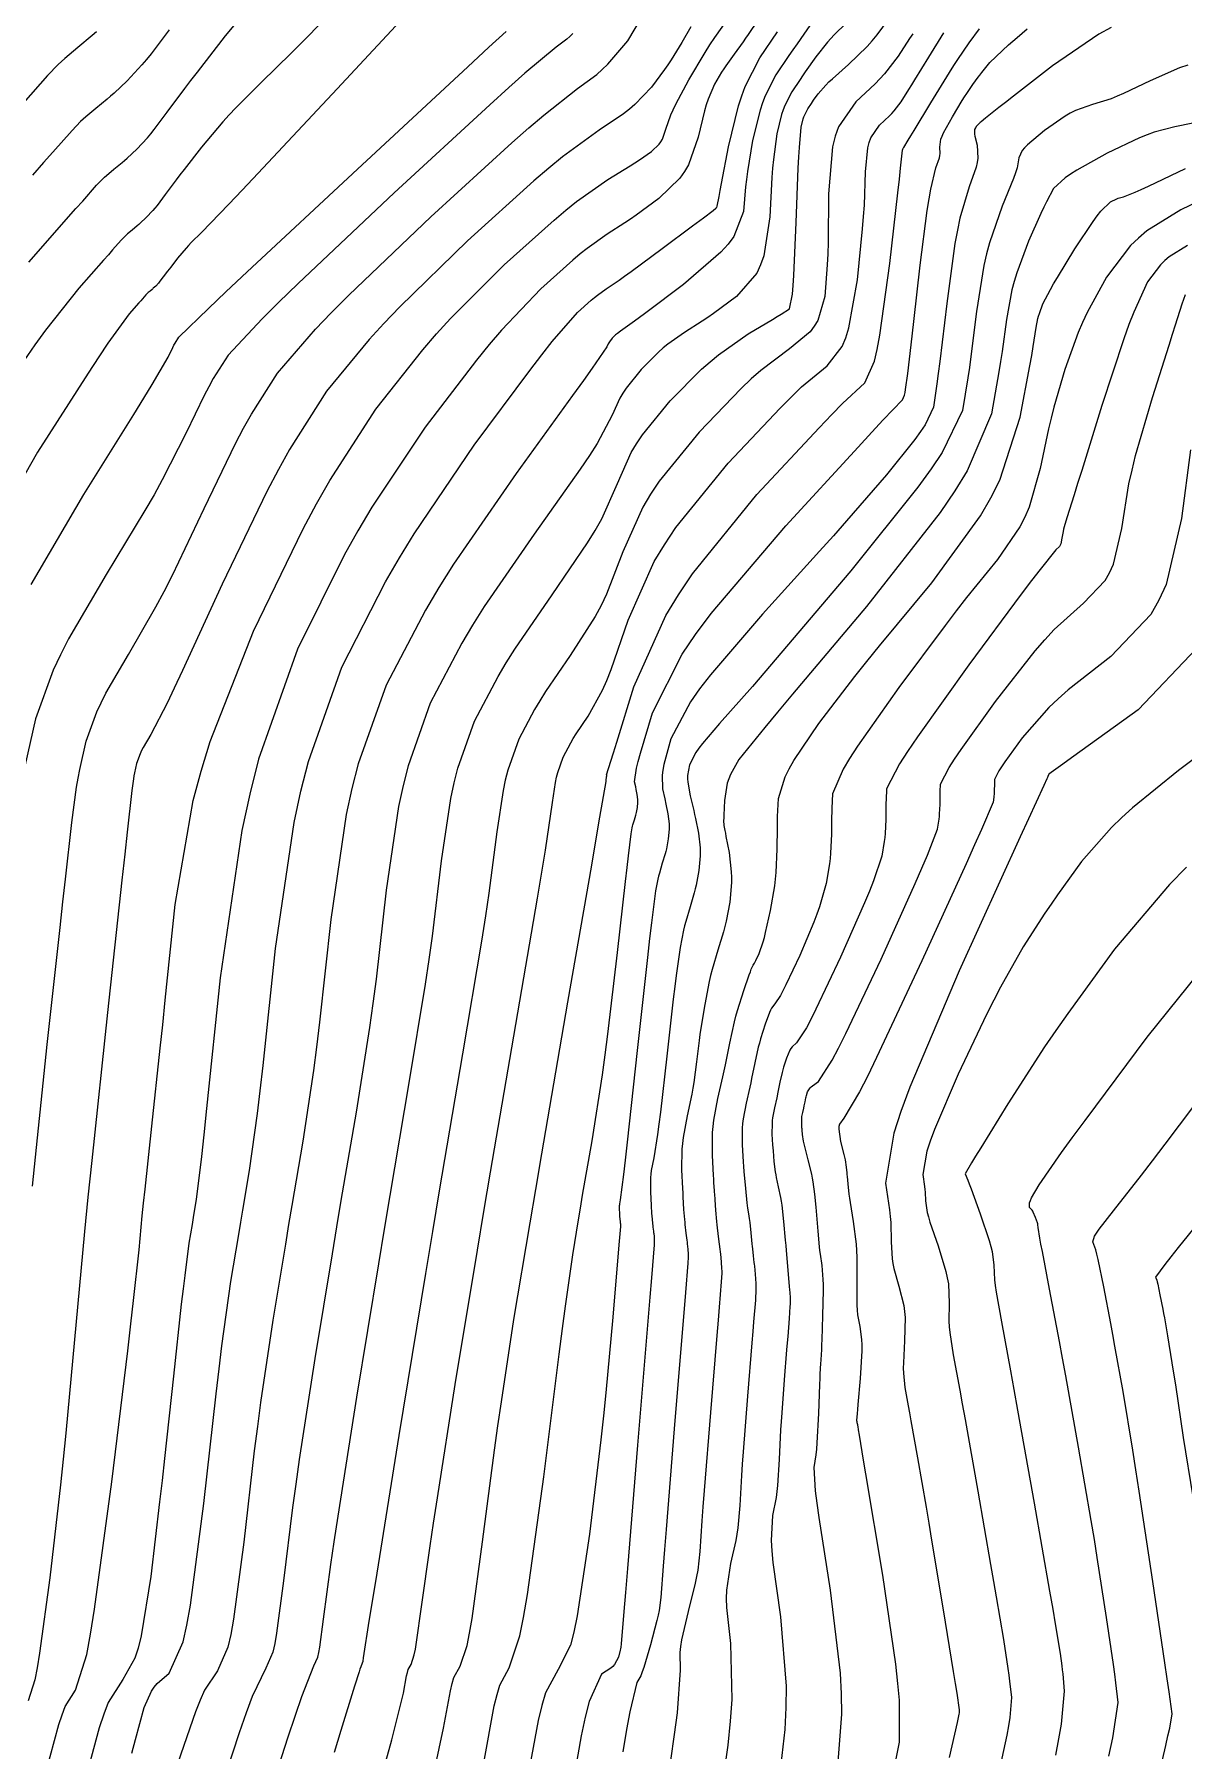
# Model space of a CAD drawing. Header units: metres. Extents: x 837117 to 838479, y 1189012 to 1191015.
# Drawn here: x 837734.2 to 837786.1, y 1189576 to 1189653.4 of the extents above; entities that cross this region are included whole.
import ezdxf

# ---------------------------------------------------------------- set-up
doc = ezdxf.new("R2010")
doc.units = ezdxf.units.M
doc.header["$LTSCALE"] = 0.3
doc.layers.add('COTAS 10', color=1, linetype='Continuous')
doc.layers.add('COTAS INT', color=252, linetype='Continuous')

msp = doc.modelspace()

# ---------------------------------------------------------------- linework, layer by layer
at = {"layer": 'COTAS 10'}
for points in [[(837733.996, 1189643.096), (837736.126, 1189645.51), (837736.43, 1189645.854), (837737.057, 1189646.563), (837737.334, 1189646.851), (837737.418, 1189646.929), (837737.504, 1189647.007), (837737.838, 1189647.285), (837738.21, 1189647.59), (837738.32, 1189647.686), (837738.432, 1189647.786), (837738.863, 1189648.188), (837739.348, 1189648.708), (837739.495, 1189648.883), (837739.647, 1189649.071), (837740.243, 1189649.861), (837741.031, 1189650.921), (837741.304, 1189651.28), (837741.601, 1189651.666), (837742.874, 1189653.294), (837744.233, 1189654.949)], [(837734.162, 1189601.454), (837734.828, 1189607.843), (837735.407, 1189613.114), (837735.534, 1189614.265), (837735.647, 1189615.282), (837735.936, 1189617.843), (837736.154, 1189619.433), (837736.222, 1189619.839), (837736.294, 1189620.229), (837736.581, 1189621.511), (837737.063, 1189622.83), (837737.256, 1189623.242), (837737.476, 1189623.676), (837738.489, 1189625.413), (837739.733, 1189627.561), (837740.099, 1189628.253), (837740.474, 1189628.988), (837741.906, 1189631.995), (837743.32, 1189634.929), (837743.683, 1189635.617), (837744.035, 1189636.251), (837745.204, 1189638.094), (837746.929, 1189640.082), (837747.631, 1189640.808), (837748.431, 1189641.61), (837752.129, 1189645.139), (837755.779, 1189648.474), (837756.548, 1189649.153), (837757.213, 1189649.727), (837758.741, 1189650.919), (837759.604, 1189651.555), (837759.849, 1189651.778), (837760.096, 1189652.022), (837761.012, 1189653.073), (837761.714, 1189654.262)], [(837769.378, 1189653.999), (837768.634, 1189652.943), (837768.446, 1189652.671), (837768.266, 1189652.408), (837767.679, 1189651.536), (837767.192, 1189650.588), (837767.075, 1189650.279), (837766.965, 1189649.949), (837766.631, 1189648.586), (837766.396, 1189647.184), (837766.348, 1189646.829), (837766.308, 1189646.489), (837766.225, 1189645.382), (837765.79, 1189644.261), (837765.527, 1189643.912), (837765.203, 1189643.547), (837763.518, 1189642.09), (837761.813, 1189640.815), (837761.475, 1189640.564), (837761.196, 1189640.358), (837760.677, 1189639.985), (837760.536, 1189639.887), (837760.496, 1189639.854), (837760.455, 1189639.818), (837760.306, 1189639.669), (837760.176, 1189639.508), (837760.147, 1189639.465), (837760.122, 1189639.423), (837760.056, 1189639.277), (837759.403, 1189638.316), (837759.006, 1189637.761), (837758.517, 1189637.081), (837755.969, 1189633.579), (837753.149, 1189629.486), (837752.488, 1189628.433), (837751.878, 1189627.416), (837750.106, 1189624.031), (837748.851, 1189620.492), (837748.567, 1189619.377), (837748.311, 1189618.204), (837747.615, 1189613.478), (837747.107, 1189608.837), (837746.97, 1189607.717), (837746.833, 1189606.669), (837746.351, 1189603.478), (837745.857, 1189600.584), (837745.713, 1189599.723), (837745.565, 1189598.836), (837745.006, 1189595.415), (837744.451, 1189591.696), (837744.306, 1189590.62), (837744.165, 1189589.526), (837743.687, 1189585.408), (837743.231, 1189581.936), (837743.103, 1189581.248), (837742.975, 1189580.679), (837742.506, 1189579.613), (837741.923, 1189578.738), (837741.723, 1189578.29), (837741.507, 1189577.753), (837740.585, 1189575.071)], [(837752.111, 1189574.268), (837752.699, 1189577.027), (837753.006, 1189578.706), (837753.087, 1189579.038), (837753.167, 1189579.311), (837753.442, 1189579.815), (837753.759, 1189580.752), (837753.866, 1189581.298), (837753.98, 1189581.969), (837754.458, 1189585.424), (837754.998, 1189589.555), (837755.151, 1189590.651), (837755.305, 1189591.726), (837755.873, 1189595.436), (837756.597, 1189599.806), (837756.85, 1189601.297), (837757.125, 1189602.909), (837758.305, 1189609.75), (837759.376, 1189615.92), (837759.582, 1189617.11), (837759.748, 1189618.076), (837760.021, 1189619.692), (837760.034, 1189619.815), (837760.037, 1189619.839), (837760.04, 1189619.859), (837760.044, 1189619.897), (837760.046, 1189619.908), (837760.047, 1189619.91), (837760.048, 1189619.913), (837760.05, 1189619.922), (837760.053, 1189619.93), (837760.053, 1189619.932), (837760.054, 1189619.935), (837760.055, 1189619.943), (837760.056, 1189619.952), (837760.056, 1189619.957), (837760.055, 1189619.965), (837760.053, 1189619.974), (837760.053, 1189619.976), (837760.052, 1189619.979), (837760.05, 1189619.987), (837760.237, 1189620.602), (837760.356, 1189620.986), (837760.504, 1189621.463), (837761.28, 1189623.961), (837762.718, 1189627.177), (837763.283, 1189628.108), (837763.92, 1189629.056), (837766.825, 1189632.626), (837769.626, 1189635.638), (837770.197, 1189636.235), (837770.68, 1189636.729), (837771.688, 1189637.657), (837772.124, 1189638.638), (837772.246, 1189639.166), (837772.368, 1189639.805), (837772.816, 1189643.037), (837773.18, 1189646.229), (837773.249, 1189646.842), (837773.305, 1189647.337), (837773.393, 1189648.151), (837773.397, 1189648.192), (837773.399, 1189648.201), (837773.402, 1189648.21), (837773.417, 1189648.232), (837773.434, 1189648.248), (837773.439, 1189648.252), (837773.455, 1189648.272), (837773.648, 1189648.591), (837773.766, 1189648.786), (837773.912, 1189649.027), (837774.672, 1189650.286), (837775.51, 1189651.651), (837775.704, 1189651.959), (837775.882, 1189652.238), (837776.39, 1189652.991), (837776.86, 1189653.619)], [(837762.943, 1189575.562), (837763.109, 1189576.735), (837763.237, 1189577.715), (837763.379, 1189579.633), (837763.368, 1189580.435), (837763.399, 1189580.71), (837763.446, 1189581.008), (837763.738, 1189582.276), (837764.057, 1189583.555), (837764.12, 1189583.859), (837764.173, 1189584.141), (837764.271, 1189584.982), (837764.361, 1189586.369), (837764.408, 1189586.996), (837764.465, 1189587.728), (837764.751, 1189591.25), (837765.036, 1189594.715), (837765.094, 1189595.412), (837765.141, 1189595.994), (837765.233, 1189597.146), (837765.251, 1189597.531), (837765.251, 1189597.631), (837765.25, 1189597.727), (837765.231, 1189598.046), (837765.194, 1189598.384), (837765.181, 1189598.492), (837765.168, 1189598.605), (837765.109, 1189599.067), (837765.05, 1189599.572), (837765.035, 1189599.714), (837765.022, 1189599.856), (837764.979, 1189600.375), (837764.947, 1189600.829), (837764.939, 1189600.931), (837764.932, 1189601.022), (837764.912, 1189601.262), (837764.889, 1189601.606), (837764.88, 1189601.763), (837764.87, 1189601.946), (837764.823, 1189602.828), (837764.827, 1189603.865), (837764.848, 1189604.147), (837764.877, 1189604.425), (837765.057, 1189605.41), (837765.285, 1189606.379), (837765.344, 1189606.648), (837765.402, 1189606.918), (837765.6, 1189607.893), (837765.811, 1189608.851), (837765.878, 1189609.11), (837765.948, 1189609.366), (837766.228, 1189610.267), (837766.478, 1189610.98), (837766.528, 1189611.118), (837766.57, 1189611.23), (837766.654, 1189611.417), (837766.713, 1189611.508), (837766.739, 1189611.558), (837766.77, 1189611.62), (837766.919, 1189611.935), (837767.107, 1189612.467), (837767.162, 1189612.666), (837767.219, 1189612.887), (837767.439, 1189613.872), (837767.625, 1189614.985), (837767.661, 1189615.286), (837767.69, 1189615.585), (837767.738, 1189616.64), (837767.748, 1189617.622), (837767.754, 1189617.874), (837767.76, 1189618.118), (837767.792, 1189618.928), (837768.096, 1189619.905), (837768.274, 1189620.254), (837768.492, 1189620.637), (837769.618, 1189622.304), (837771.245, 1189624.425), (837771.78, 1189625.094), (837772.351, 1189625.799), (837774.715, 1189628.642), (837776.909, 1189631.659), (837777.373, 1189632.474), (837777.773, 1189633.279), (837778.7, 1189636.113), (837779.127, 1189638.422), (837779.212, 1189638.896), (837779.283, 1189639.298), (837779.421, 1189640.155), (837779.494, 1189640.555), (837779.525, 1189640.669), (837779.559, 1189640.785), (837779.721, 1189641.216), (837780.058, 1189641.863), (837780.202, 1189642.116), (837780.37, 1189642.4), (837781.161, 1189643.692), (837781.977, 1189644.93), (837782.16, 1189645.18), (837782.324, 1189645.39), (837782.763, 1189645.815), (837783.047, 1189645.95), (837783.114, 1189645.977), (837783.175, 1189646), (837783.354, 1189646.046), (837783.871, 1189646.252), (837784.145, 1189646.375), (837784.477, 1189646.528), (837786.148, 1189647.322)], [(837786.635, 1189625.682), (837784.011, 1189622.916), (837781.483, 1189621.098), (837781, 1189620.75), (837780.611, 1189620.469), (837779.988, 1189620.016), (837779.98, 1189620.006), (837779.979, 1189620.003), (837779.978, 1189620.002), (837779.976, 1189619.998), (837779.976, 1189619.993), (837779.975, 1189619.991), (837779.975, 1189619.988), (837779.942, 1189619.914), (837779.921, 1189619.868), (837779.895, 1189619.812), (837779.759, 1189619.516), (837779.071, 1189618.01), (837778.697, 1189617.191), (837775.939, 1189611.15), (837773.713, 1189605.92), (837773.308, 1189604.81), (837772.994, 1189603.846), (837772.623, 1189601.584), (837772.8, 1189600.385), (837772.831, 1189600.091), (837772.855, 1189599.813), (837772.878, 1189598.947), (837772.915, 1189598.179), (837772.948, 1189597.962), (837772.99, 1189597.744), (837773.225, 1189596.942), (837773.446, 1189596.071), (837773.479, 1189595.809), (837773.501, 1189595.538), (837773.482, 1189594.485), (837773.426, 1189593.484), (837773.424, 1189593.246), (837773.428, 1189593.025), (837773.495, 1189592.37), (837773.647, 1189591.553), (837773.706, 1189591.231), (837773.771, 1189590.868), (837774.066, 1189589.207), (837774.451, 1189586.981), (837774.572, 1189586.261), (837774.701, 1189585.495), (837775.22, 1189582.355), (837775.674, 1189579.575), (837775.761, 1189579.037), (837775.832, 1189578.599), (837775.947, 1189577.854), (837775.936, 1189577.71), (837775.927, 1189577.651), (837775.915, 1189577.584), (837775.847, 1189577.274), (837775.497, 1189575.694)], [(837787.623, 1189600.904), (837785.822, 1189598.686), (837785.481, 1189598.26), (837785.21, 1189597.916), (837784.8, 1189597.354), (837784.853, 1189597.214), (837784.873, 1189597.136), (837784.896, 1189597.041), (837784.996, 1189596.557), (837785.119, 1189595.912), (837785.156, 1189595.715), (837785.193, 1189595.511), (837785.337, 1189594.708), (837785.537, 1189593.487), (837785.61, 1189593.019), (837785.691, 1189592.494), (837786.046, 1189590.128), (837786.475, 1189587.445)]]:
    msp.add_lwpolyline(points, dxfattribs=at)
at = {"layer": 'COTAS INT'}
for points in [[(837748.329, 1189655.116), (837746.663, 1189653.362), (837746.239, 1189652.928), (837745.832, 1189652.515), (837744.497, 1189651.21), (837743.335, 1189650.056), (837743.037, 1189649.739), (837742.749, 1189649.422), (837741.792, 1189648.287), (837740.998, 1189647.272), (837740.813, 1189647.031), (837740.642, 1189646.808), (837740.151, 1189646.147), (837739.78, 1189645.654), (837739.685, 1189645.537), (837739.593, 1189645.428), (837739.291, 1189645.104), (837739.023, 1189644.853), (837738.953, 1189644.791), (837738.884, 1189644.731), (837738.653, 1189644.541), (837738.444, 1189644.368), (837738.39, 1189644.319), (837738.338, 1189644.27), (837738.165, 1189644.091), (837737.774, 1189643.649), (837737.585, 1189643.435), (837737.361, 1189643.181), (837736.257, 1189641.93), (837734.753, 1189640.031), (837734.276, 1189639.368), (837733.773, 1189638.645)], [(837751.364, 1189654.621), (837747.899, 1189650.911), (837744.341, 1189647.113), (837743.62, 1189646.349), (837743.014, 1189645.709), (837741.78, 1189644.437), (837741.32, 1189643.98), (837741.202, 1189643.854), (837741.088, 1189643.729), (837740.709, 1189643.28), (837740.395, 1189642.878), (837740.322, 1189642.783), (837740.254, 1189642.694), (837740.06, 1189642.433), (837739.913, 1189642.238), (837739.875, 1189642.191), (837739.839, 1189642.148), (837739.719, 1189642.02), (837739.613, 1189641.921), (837739.585, 1189641.896), (837739.558, 1189641.873), (837739.467, 1189641.797), (837739.384, 1189641.729), (837739.363, 1189641.709), (837739.342, 1189641.69), (837739.274, 1189641.619), (837739.119, 1189641.444), (837739.044, 1189641.359), (837738.955, 1189641.259), (837738.519, 1189640.764), (837737.565, 1189639.445), (837737.15, 1189638.824), (837736.669, 1189638.094), (837734.389, 1189634.534), (837732.029, 1189630.396)], [(837734.764, 1189575.017), (837735.351, 1189577.188), (837735.499, 1189577.626), (837735.641, 1189577.994), (837736.103, 1189578.737), (837736.611, 1189580.349), (837736.782, 1189581.264), (837736.967, 1189582.384), (837737.743, 1189588.124), (837738.456, 1189594.027), (837738.601, 1189595.25), (837738.722, 1189596.293), (837738.968, 1189598.575), (837739.115, 1189600.109), (837739.174, 1189600.682), (837739.24, 1189601.318), (837739.545, 1189604.152), (837739.922, 1189607.664), (837740.034, 1189608.728), (837740.149, 1189609.832), (837740.591, 1189614.152), (837741.414, 1189618.827), (837741.769, 1189620.155), (837742.18, 1189621.498), (837744.122, 1189626.469), (837746.369, 1189631.085), (837746.972, 1189632.203), (837747.566, 1189633.253), (837749.642, 1189636.469), (837751.759, 1189639.15), (837752.38, 1189639.863), (837753.015, 1189640.562), (837755.433, 1189642.982), (837757.679, 1189644.993), (837758.206, 1189645.435), (837758.692, 1189645.828), (837760.104, 1189646.831), (837761.103, 1189647.437), (837761.328, 1189647.578), (837761.531, 1189647.708), (837762.079, 1189648.083), (837762.423, 1189648.421), (837762.498, 1189648.527), (837762.563, 1189648.64), (837762.725, 1189649.093), (837762.945, 1189649.732), (837763.048, 1189649.962), (837763.168, 1189650.214), (837763.753, 1189651.315), (837764.489, 1189652.55), (837764.704, 1189652.887), (837764.925, 1189653.221), (837765.765, 1189654.409)], [(837743.955, 1189571.215), (837745.676, 1189576.579), (837746.019, 1189577.612), (837746.304, 1189578.448), (837746.853, 1189579.834), (837747.023, 1189580.22), (837747.069, 1189580.426), (837747.116, 1189580.675), (837747.281, 1189581.932), (837747.612, 1189584.403), (837747.763, 1189585.418), (837747.939, 1189586.575), (837748.791, 1189591.948), (837749.773, 1189597.956), (837750.032, 1189599.514), (837750.286, 1189601.026), (837751.154, 1189606.108), (837751.883, 1189610.551), (837752.049, 1189611.662), (837752.198, 1189612.72), (837752.609, 1189616.108), (837753.024, 1189618.928), (837753.177, 1189619.628), (837753.347, 1189620.294), (837754.096, 1189622.406), (837755.153, 1189624.425), (837755.517, 1189625.033), (837755.912, 1189625.661), (837757.594, 1189628.103), (837759.192, 1189630.441), (837759.533, 1189631.004), (837759.83, 1189631.529), (837760.536, 1189633.12), (837761.156, 1189634.513), (837761.399, 1189634.915), (837761.672, 1189635.323), (837762.914, 1189636.852), (837764.331, 1189638.27), (837764.715, 1189638.608), (837765.094, 1189638.922), (837766.434, 1189639.862), (837767.52, 1189640.514), (837767.739, 1189640.647), (837767.923, 1189640.76), (837768.294, 1189640.999), (837768.426, 1189641.66), (837768.46, 1189642.039), (837768.492, 1189642.504), (837768.597, 1189644.89), (837768.69, 1189647.338), (837768.714, 1189647.841), (837768.738, 1189648.268), (837768.821, 1189649.18), (837768.915, 1189649.56), (837768.945, 1189649.653), (837768.978, 1189649.739), (837769.114, 1189650.004), (837769.278, 1189650.247), (837769.328, 1189650.321), (837769.381, 1189650.397), (837769.588, 1189650.692), (837769.933, 1189651.083), (837770.072, 1189651.219), (837770.23, 1189651.367), (837770.958, 1189652.004), (837771.797, 1189652.814), (837772.025, 1189653.07), (837772.251, 1189653.342), (837773.055, 1189654.44)], [(837737.054, 1189653.475), (837736.862, 1189653.308), (837736.21, 1189652.772), (837735.624, 1189652.285), (837735.473, 1189652.149), (837735.327, 1189652.011), (837734.84, 1189651.507), (837733.74, 1189650.264)], [(837758.521, 1189653.402), (837758.384, 1189653.267), (837758.248, 1189653.143), (837757.77, 1189652.79), (837756.366, 1189651.613), (837755.647, 1189650.969), (837754.785, 1189650.188), (837750.477, 1189646.217), (837746.139, 1189642.134), (837745.257, 1189641.281), (837744.514, 1189640.549), (837742.985, 1189638.907), (837742.314, 1189637.85), (837742.113, 1189637.486), (837741.904, 1189637.091), (837741.093, 1189635.409), (837740.018, 1189633.283), (837739.644, 1189632.609), (837739.235, 1189631.898), (837737.481, 1189629.021), (837735.793, 1189626.126), (837735.427, 1189625.404), (837735.104, 1189624.716), (837734.302, 1189622.519), (837733.823, 1189620.381)], [(837763.838, 1189653.705), (837763.433, 1189653.006), (837762.954, 1189652.215), (837762.809, 1189651.996), (837762.658, 1189651.777), (837762.069, 1189650.985), (837761.328, 1189650.206), (837761.082, 1189649.995), (837760.817, 1189649.786), (837759.713, 1189649.047), (837758.06, 1189647.841), (837757.45, 1189647.337), (837756.773, 1189646.76), (837753.781, 1189644.06), (837750.723, 1189641.086), (837750.006, 1189640.335), (837749.344, 1189639.616), (837747.423, 1189637.282), (837745.755, 1189634.652), (837745.254, 1189633.747), (837744.735, 1189632.766), (837742.718, 1189628.582), (837740.929, 1189624.693), (837740.554, 1189623.897), (837740.23, 1189623.223), (837739.496, 1189621.804), (837739.159, 1189621.225), (837739.085, 1189621.081), (837739.021, 1189620.943), (837738.86, 1189620.504), (837738.765, 1189620.076), (837738.741, 1189619.946), (837738.718, 1189619.811), (837738.645, 1189619.281), (837738.437, 1189617.405), (837738.329, 1189616.422), (837738.199, 1189615.237), (837737.546, 1189609.281), (837736.834, 1189602.602), (837736.667, 1189600.96), (837736.512, 1189599.41), (837735.667, 1189590.318), (837735.548, 1189589.149), (837735.424, 1189587.983), (837734.943, 1189583.795), (837734.484, 1189580.407), (837734.375, 1189579.746), (837734.274, 1189579.206), (837733.974, 1189578.255)], [(837734.111, 1189628.576), (837736.474, 1189632.629), (837738.738, 1189636.236), (837739.188, 1189636.966), (837739.563, 1189637.579), (837740.28, 1189638.822), (837740.488, 1189639.254), (837740.542, 1189639.355), (837740.594, 1189639.448), (837740.766, 1189639.72), (837742.099, 1189641.015), (837742.883, 1189641.754), (837743.847, 1189642.658), (837748.825, 1189647.296), (837753.791, 1189651.902), (837754.746, 1189652.785), (837755.519, 1189653.499)], [(837740.334, 1189653.575), (837739.514, 1189652.488), (837739.304, 1189652.229), (837739.102, 1189651.988), (837738.434, 1189651.272), (837737.842, 1189650.719), (837737.687, 1189650.581), (837737.536, 1189650.449), (837737.024, 1189650.028), (837736.564, 1189649.646), (837736.445, 1189649.539), (837736.33, 1189649.431), (837735.948, 1189649.035), (837735.085, 1189648.059), (837734.667, 1189647.586), (837734.171, 1189647.024)], [(837766.86, 1189654.002), (837766.429, 1189653.362), (837766.314, 1189653.195), (837766.199, 1189653.031), (837765.799, 1189652.478), (837765.426, 1189651.951), (837765.329, 1189651.805), (837765.235, 1189651.659), (837764.918, 1189651.128), (837764.623, 1189650.438), (837764.542, 1189650.19), (837764.462, 1189649.918), (837764.177, 1189648.733), (837763.734, 1189647.491), (837763.555, 1189647.183), (837763.351, 1189646.891), (837762.408, 1189645.966), (837761.377, 1189645.219), (837761.118, 1189645.039), (837760.87, 1189644.871), (837760.066, 1189644.361), (837759.165, 1189643.72), (837758.855, 1189643.47), (837758.518, 1189643.187), (837757.085, 1189641.903), (837755.307, 1189640.039), (837754.754, 1189639.39), (837754.175, 1189638.684), (837751.861, 1189635.656), (837749.468, 1189632.053), (837748.838, 1189630.984), (837748.223, 1189629.885), (837746.117, 1189625.656), (837744.356, 1189620.691), (837743.958, 1189619.126), (837743.598, 1189617.479), (837742.621, 1189610.848), (837742.016, 1189604.954), (837741.891, 1189603.772), (837741.784, 1189602.786), (837741.549, 1189600.848), (837741.428, 1189600.143), (837741.393, 1189599.932), (837741.357, 1189599.716), (837741.221, 1189598.882), (837741.027, 1189597.429), (837740.955, 1189596.823), (837740.875, 1189596.128), (837740.52, 1189592.882), (837740.115, 1189589.173), (837740.004, 1189588.187), (837739.893, 1189587.218), (837739.495, 1189583.864), (837739.06, 1189581.182), (837738.926, 1189580.635), (837738.786, 1189580.174), (837738.231, 1189579.219), (837737.579, 1189578.172), (837737.379, 1189577.653), (837737.17, 1189577.035), (837736.344, 1189573.975)], [(837738.65, 1189575.899), (837738.806, 1189576.512), (837739.201, 1189577.951), (837739.533, 1189578.692), (837739.65, 1189578.867), (837739.779, 1189579.029), (837740.332, 1189579.502), (837740.951, 1189580.909), (837741.12, 1189581.659), (837741.289, 1189582.567), (837741.891, 1189587.146), (837742.441, 1189592.087), (837742.577, 1189593.222), (837742.706, 1189594.256), (837743.113, 1189597.148), (837743.461, 1189599.276), (837743.553, 1189599.828), (837743.643, 1189600.363), (837743.95, 1189602.163), (837744.308, 1189604.727), (837744.43, 1189605.745), (837744.562, 1189606.896), (837745.118, 1189612.163), (837745.955, 1189617.842), (837746.262, 1189619.252), (837746.604, 1189620.591), (837748.112, 1189624.844), (837750.076, 1189628.685), (837750.704, 1189629.765), (837751.37, 1189630.853), (837754.08, 1189634.844), (837756.59, 1189638.218), (837757.128, 1189638.917), (837757.599, 1189639.515), (837758.736, 1189640.825), (837759.358, 1189641.381), (837759.504, 1189641.504), (837759.638, 1189641.612), (837760.029, 1189641.89), (837760.608, 1189642.284), (837760.862, 1189642.466), (837761.156, 1189642.679), (837762.554, 1189643.712), (837763.917, 1189644.729), (837764.416, 1189645.102), (837764.856, 1189645.43), (837764.97, 1189645.525), (837764.992, 1189645.548), (837765.01, 1189645.568), (837765.039, 1189645.628), (837765.116, 1189646.065), (837765.164, 1189646.324), (837765.224, 1189646.642), (837765.536, 1189648.289), (837765.99, 1189650.143), (837766.14, 1189650.592), (837766.299, 1189651.013), (837766.962, 1189652.302), (837767.758, 1189653.487)], [(837770.855, 1189653.866), (837770.3, 1189653.343), (837770.15, 1189653.181), (837770.003, 1189653.013), (837769.483, 1189652.346), (837769.007, 1189651.67), (837768.887, 1189651.496), (837768.772, 1189651.328), (837768.397, 1189650.77), (837768.085, 1189650.164), (837768.01, 1189649.966), (837767.94, 1189649.754), (837767.726, 1189648.883), (837767.567, 1189647.726), (837767.531, 1189647.335), (837767.499, 1189646.913), (837767.411, 1189645.136), (837767.141, 1189643.382), (837766.993, 1189642.976), (837766.814, 1189642.604), (837765.906, 1189641.544), (837764.868, 1189640.787), (837764.607, 1189640.606), (837764.358, 1189640.436), (837763.555, 1189639.924), (837762.815, 1189639.405), (837762.605, 1189639.231), (837762.393, 1189639.044), (837761.61, 1189638.26), (837760.924, 1189637.415), (837760.773, 1189637.19), (837760.639, 1189636.968), (837760.296, 1189636.198), (837759.616, 1189634.923), (837759.27, 1189634.382), (837758.854, 1189633.761), (837756.782, 1189630.841), (837754.531, 1189627.573), (837754.002, 1189626.733), (837753.516, 1189625.92), (837752.101, 1189623.218), (837751.099, 1189620.393), (837750.872, 1189619.503), (837750.668, 1189618.566), (837750.112, 1189614.793), (837749.653, 1189610.778), (837749.509, 1189609.689), (837749.358, 1189608.61), (837748.753, 1189604.793), (837748.071, 1189600.805), (837747.873, 1189599.619), (837747.669, 1189598.396), (837746.899, 1189593.681), (837746.195, 1189589.135), (837746.034, 1189588.019), (837745.888, 1189586.964), (837745.484, 1189583.67), (837745.173, 1189581.306), (837745.086, 1189580.837), (837744.999, 1189580.45), (837744.679, 1189579.723), (837744.067, 1189578.447), (837743.796, 1189577.713), (837743.48, 1189576.813), (837741.969, 1189572.19)], [(837773.847, 1189653.397), (837773.707, 1189653.178), (837773.188, 1189652.384), (837772.572, 1189651.582), (837772.371, 1189651.359), (837772.158, 1189651.136), (837771.278, 1189650.326), (837770.504, 1189649.196), (837770.356, 1189648.77), (837770.238, 1189648.296), (837770.055, 1189646.178), (837770.034, 1189643.987), (837770.018, 1189643.467), (837769.998, 1189642.984), (837769.891, 1189641.554), (837769.564, 1189640.471), (837769.407, 1189640.208), (837769.22, 1189639.96), (837768.3, 1189639.195), (837766.999, 1189638.217), (837766.571, 1189637.834), (837766.114, 1189637.403), (837764.218, 1189635.443), (837762.42, 1189633.23), (837762.025, 1189632.64), (837761.674, 1189632.059), (837760.776, 1189630.041), (837760.043, 1189628.135), (837759.796, 1189627.625), (837759.529, 1189627.121), (837758.407, 1189625.366), (837757.293, 1189623.748), (837757.032, 1189623.332), (837756.791, 1189622.93), (837756.09, 1189621.593), (837755.594, 1189620.194), (837755.482, 1189619.754), (837755.381, 1189619.29), (837755.106, 1189617.423), (837754.744, 1189614.661), (837754.588, 1189613.634), (837754.408, 1189612.493), (837753.555, 1189607.423), (837752.5, 1189601.247), (837752.192, 1189599.409), (837751.878, 1189597.516), (837750.684, 1189590.214), (837749.684, 1189584.015), (837749.491, 1189582.816), (837749.336, 1189581.842), (837749.077, 1189580.195), (837749.058, 1189580.045), (837749.052, 1189580.015), (837749.047, 1189579.991), (837749.027, 1189579.945), (837748.961, 1189579.78), (837748.927, 1189579.681), (837748.887, 1189579.558), (837748.682, 1189578.92), (837748.066, 1189576.911), (837747.766, 1189575.924)], [(837750.09, 1189575.513), (837750.366, 1189576.5), (837750.887, 1189578.6), (837751.029, 1189579.379), (837751.067, 1189579.532), (837751.104, 1189579.659), (837751.232, 1189579.893), (837751.379, 1189580.327), (837751.428, 1189580.581), (837751.481, 1189580.892), (837751.703, 1189582.494), (837752.087, 1189585.234), (837752.241, 1189586.262), (837752.417, 1189587.406), (837753.228, 1189592.511), (837754.223, 1189598.567), (837754.515, 1189600.312), (837754.814, 1189602.086), (837755.957, 1189608.738), (837756.933, 1189614.434), (837757.128, 1189615.607), (837757.29, 1189616.603), (837757.603, 1189618.738), (837757.738, 1189619.652), (837757.787, 1189619.879), (837757.842, 1189620.095), (837758.085, 1189620.78), (837758.428, 1189621.435), (837758.546, 1189621.632), (837758.674, 1189621.836), (837759.22, 1189622.628), (837759.867, 1189623.802), (837760.059, 1189624.246), (837760.257, 1189624.742), (837761.016, 1189626.963), (837762.191, 1189629.604), (837762.651, 1189630.364), (837763.168, 1189631.137), (837765.521, 1189634.034), (837767.87, 1189636.52), (837768.384, 1189637.034), (837768.84, 1189637.473), (837769.994, 1189638.426), (837770.672, 1189639.299), (837770.826, 1189639.687), (837770.966, 1189640.138), (837771.353, 1189642.296), (837771.589, 1189644.606), (837771.634, 1189645.154), (837771.669, 1189645.662), (837771.724, 1189647.164), (837771.818, 1189648.244), (837771.878, 1189648.486), (837771.953, 1189648.703), (837772.348, 1189649.279), (837772.796, 1189649.692), (837772.905, 1189649.806), (837773.007, 1189649.919), (837773.321, 1189650.328), (837773.678, 1189650.884), (837773.806, 1189651.091), (837773.948, 1189651.321), (837774.569, 1189652.34), (837775.252, 1189653.441)], [(837754.511, 1189575.454), (837754.982, 1189578.034), (837755.107, 1189578.543), (837755.23, 1189578.963), (837755.653, 1189579.738), (837756.14, 1189581.177), (837756.303, 1189582.016), (837756.478, 1189583.046), (837757.213, 1189588.355), (837757.909, 1189593.877), (837758.06, 1189595.041), (837758.192, 1189596.047), (837758.519, 1189598.362), (837758.779, 1189599.93), (837758.869, 1189600.465), (837758.968, 1189601.044), (837759.392, 1189603.5), (837759.858, 1189606.469), (837759.984, 1189607.371), (837760.108, 1189608.309), (837760.544, 1189611.985), (837760.897, 1189615.18), (837760.968, 1189615.815), (837761.028, 1189616.34), (837761.15, 1189617.332), (837761.203, 1189617.601), (837761.22, 1189617.67), (837761.237, 1189617.737), (837761.304, 1189617.963), (837761.369, 1189618.177), (837761.384, 1189618.237), (837761.399, 1189618.298), (837761.441, 1189618.521), (837761.461, 1189618.747), (837761.462, 1189618.81), (837761.46, 1189618.873), (837761.433, 1189619.098), (837761.388, 1189619.323), (837761.36, 1189619.447), (837761.306, 1189619.672), (837761.395, 1189620.286), (837761.471, 1189620.594), (837761.57, 1189620.962), (837762.113, 1189622.787), (837763.454, 1189625.428), (837764.057, 1189626.309), (837764.759, 1189627.256), (837768.129, 1189631.217), (837771.382, 1189634.755), (837772.011, 1189635.435), (837772.521, 1189635.985), (837773.383, 1189636.888), (837773.476, 1189637.104), (837773.502, 1189637.221), (837773.529, 1189637.363), (837773.628, 1189638.082), (837773.776, 1189639.367), (837773.898, 1189640.427), (837774.191, 1189642.969), (837774.505, 1189645.434), (837774.584, 1189645.947), (837774.658, 1189646.385), (837774.894, 1189647.355), (837775.051, 1189647.795), (837775.075, 1189647.899), (837775.09, 1189647.995), (837775.076, 1189648.281), (837775.12, 1189648.635), (837775.172, 1189648.775), (837775.241, 1189648.933), (837775.636, 1189649.656), (837776.085, 1189650.389), (837776.189, 1189650.553), (837776.284, 1189650.702), (837776.552, 1189651.1), (837776.798, 1189651.429), (837776.879, 1189651.533), (837776.965, 1189651.643), (837777.323, 1189652.09), (837778.163, 1189652.892), (837778.553, 1189653.225), (837779.012, 1189653.608)], [(837782.789, 1189653.672), (837782.233, 1189653.367), (837780.157, 1189651.95), (837778.395, 1189650.577), (837778.038, 1189650.299), (837777.738, 1189650.065), (837777.129, 1189649.589), (837776.931, 1189649.43), (837776.89, 1189649.396), (837776.856, 1189649.366), (837776.781, 1189649.295), (837776.75, 1189649.257), (837776.743, 1189649.247), (837776.736, 1189649.238), (837776.715, 1189649.21), (837776.691, 1189649.175), (837776.683, 1189649.162), (837776.674, 1189649.148), (837776.635, 1189649.084), (837776.627, 1189648.931), (837776.638, 1189648.861), (837776.654, 1189648.778), (837776.759, 1189648.376), (837776.788, 1189647.792), (837776.756, 1189647.595), (837776.708, 1189647.383), (837776.389, 1189646.486), (837775.972, 1189645.074), (837775.861, 1189644.537), (837775.753, 1189643.936), (837775.38, 1189641.237), (837775.071, 1189638.628), (837775.003, 1189638.083), (837774.943, 1189637.615), (837774.791, 1189636.569), (837774.404, 1189635.771), (837774.195, 1189635.46), (837773.943, 1189635.109), (837772.668, 1189633.519), (837770.86, 1189631.432), (837770.272, 1189630.769), (837769.647, 1189630.07), (837767.073, 1189627.235), (837764.725, 1189624.502), (837764.241, 1189623.867), (837763.829, 1189623.284), (837762.945, 1189621.614), (837762.635, 1189620.46), (837762.586, 1189620.202), (837762.552, 1189619.971), (837762.562, 1189619.357), (837762.668, 1189618.916), (837762.722, 1189618.672), (837762.81, 1189618.231), (837762.863, 1189617.788), (837762.867, 1189617.666), (837762.867, 1189617.543), (837762.827, 1189617.1), (837762.744, 1189616.661), (837762.716, 1189616.542), (837762.685, 1189616.424), (837762.558, 1189616.004), (837762.426, 1189615.562), (837762.392, 1189615.43), (837762.36, 1189615.294), (837762.256, 1189614.766), (837762.072, 1189613.324), (837761.988, 1189612.61), (837761.891, 1189611.761), (837761.426, 1189607.56), (837760.971, 1189603.432), (837760.881, 1189602.629), (837760.806, 1189601.974), (837760.663, 1189600.834), (837760.631, 1189600.657), (837760.625, 1189600.609), (837760.621, 1189600.562), (837760.619, 1189600.394), (837760.625, 1189600.244), (837760.627, 1189600.208), (837760.635, 1189600.072), (837760.642, 1189599.991), (837760.644, 1189599.969), (837760.646, 1189599.949), (837760.654, 1189599.881), (837760.661, 1189599.822), (837760.663, 1189599.807), (837760.664, 1189599.793), (837760.669, 1189599.75), (837760.672, 1189599.709), (837760.672, 1189599.684), (837760.669, 1189599.635), (837760.615, 1189598.977), (837760.542, 1189598.092), (837760.332, 1189595.553), (837760.013, 1189592.14), (837759.904, 1189591.099), (837759.785, 1189590.017), (837759.282, 1189585.767), (837758.723, 1189582.08), (837758.569, 1189581.354), (837758.415, 1189580.756), (837757.863, 1189579.66), (837757.292, 1189578.615), (837757.127, 1189578.049), (837756.958, 1189577.362), (837756.323, 1189573.882)], [(837786.252, 1189651.976), (837785.882, 1189651.852), (837784.557, 1189651.276), (837783.356, 1189650.699), (837783.065, 1189650.575), (837782.791, 1189650.467), (837781.953, 1189650.207), (837781.184, 1189649.931), (837780.953, 1189649.814), (837780.715, 1189649.678), (837779.795, 1189649.04), (837779.028, 1189648.391), (837778.886, 1189648.249), (837778.776, 1189648.124), (837778.636, 1189647.808), (837778.558, 1189647.344), (837778.487, 1189647.126), (837778.394, 1189646.869), (837777.883, 1189645.616), (837777.309, 1189643.973), (837777.178, 1189643.469), (837777.059, 1189642.945), (837776.727, 1189640.877), (837776.475, 1189638.851), (837776.406, 1189638.354), (837776.338, 1189637.884), (837776.094, 1189636.417), (837775.176, 1189634.526), (837774.682, 1189633.788), (837774.085, 1189632.958), (837771.062, 1189629.188), (837767.903, 1189625.47), (837767.22, 1189624.673), (837766.62, 1189623.977), (837765.145, 1189622.302), (837764.367, 1189621.397), (837764.207, 1189621.187), (837764.071, 1189620.994), (837763.778, 1189620.441), (837763.701, 1189619.959), (837763.7, 1189619.81), (837763.709, 1189619.655), (837763.817, 1189619.042), (837763.976, 1189618.385), (837764.017, 1189618.203), (837764.056, 1189618.021), (837764.188, 1189617.363), (837764.267, 1189616.704), (837764.273, 1189616.522), (837764.272, 1189616.339), (837764.213, 1189615.678), (837764.089, 1189615.025), (837764.047, 1189614.847), (837764.002, 1189614.671), (837763.812, 1189614.045), (837763.615, 1189613.386), (837763.565, 1189613.19), (837763.517, 1189612.987), (837763.362, 1189612.201), (837763.185, 1189610.948), (837763.123, 1189610.45), (837763.055, 1189609.887), (837762.764, 1189607.31), (837762.473, 1189604.78), (837762.406, 1189604.247), (837762.344, 1189603.786), (837762.17, 1189602.728), (837762.064, 1189602.151), (837762.046, 1189601.995), (837762.033, 1189601.839), (837762.024, 1189601.288), (837762.047, 1189600.797), (837762.052, 1189600.679), (837762.058, 1189600.569), (837762.079, 1189600.237), (837762.1, 1189599.969), (837762.106, 1189599.9), (837762.113, 1189599.833), (837762.139, 1189599.609), (837762.163, 1189599.416), (837762.169, 1189599.369), (837762.174, 1189599.324), (837762.19, 1189599.182), (837762.198, 1189599.048), (837762.198, 1189598.967), (837762.191, 1189598.805), (837762.069, 1189597.318), (837761.997, 1189596.441), (837761.907, 1189595.362), (837761.446, 1189589.783), (837760.986, 1189584.215), (837760.898, 1189583.143), (837760.827, 1189582.274), (837760.712, 1189580.83), (837760.689, 1189580.666), (837760.676, 1189580.604), (837760.66, 1189580.534), (837760.58, 1189580.223), (837760.404, 1189579.888), (837760.327, 1189579.804), (837760.239, 1189579.723), (837759.822, 1189579.463), (837759.262, 1189578.223), (837759.084, 1189577.524), (837758.896, 1189576.671), (837758.135, 1189572.309)], [(837786.482, 1189649.368), (837785.662, 1189649.194), (837784.738, 1189648.959), (837784.42, 1189648.841), (837784.075, 1189648.701), (837782.609, 1189648.004), (837781.241, 1189647.247), (837780.958, 1189647.068), (837780.718, 1189646.903), (837780.197, 1189646.418), (837779.874, 1189645.813), (837779.757, 1189645.571), (837779.63, 1189645.297), (837779.073, 1189644.042), (837778.535, 1189642.611), (837778.419, 1189642.226), (837778.318, 1189641.846), (837778.074, 1189640.516), (837777.879, 1189639.074), (837777.809, 1189638.625), (837777.732, 1189638.153), (837777.397, 1189636.265), (837776.302, 1189633.698), (837775.745, 1189632.797), (837775.079, 1189631.815), (837771.76, 1189627.58), (837768.423, 1189623.62), (837767.746, 1189622.81), (837767.177, 1189622.124), (837766.011, 1189620.68), (837765.628, 1189620.012), (837765.551, 1189619.815), (837765.487, 1189619.612), (837765.362, 1189618.837), (837765.332, 1189618.172), (837765.328, 1189618.038), (837765.325, 1189617.927), (837765.333, 1189617.708), (837765.38, 1189617.477), (837765.403, 1189617.357), (837765.43, 1189617.214), (837765.566, 1189616.496), (837765.67, 1189615.62), (837765.678, 1189615.377), (837765.677, 1189615.135), (837765.599, 1189614.256), (837765.434, 1189613.388), (837765.378, 1189613.152), (837765.318, 1189612.917), (837765.066, 1189612.086), (837764.803, 1189611.211), (837764.737, 1189610.949), (837764.674, 1189610.679), (837764.469, 1189609.635), (837764.298, 1189608.572), (837764.257, 1189608.29), (837764.219, 1189608.013), (837764.101, 1189607.06), (837763.975, 1189606.128), (837763.931, 1189605.865), (837763.883, 1189605.599), (837763.677, 1189604.622), (837763.498, 1189603.645), (837763.467, 1189603.38), (837763.445, 1189603.116), (837763.43, 1189602.183), (837763.468, 1189601.351), (837763.478, 1189601.151), (837763.488, 1189600.964), (837763.522, 1189600.401), (837763.558, 1189599.948), (837763.569, 1189599.831), (837763.58, 1189599.717), (837763.624, 1189599.338), (837763.665, 1189599.011), (837763.675, 1189598.93), (837763.684, 1189598.854), (837763.711, 1189598.614), (837763.724, 1189598.388), (837763.725, 1189598.32), (837763.724, 1189598.249), (837763.712, 1189597.975), (837763.605, 1189596.656), (837763.545, 1189595.926), (837763.472, 1189595.039), (837763.098, 1189590.517), (837762.726, 1189585.972), (837762.653, 1189585.069), (837762.594, 1189584.321), (837762.491, 1189582.906), (837762.411, 1189582.332), (837762.366, 1189582.114), (837762.311, 1189581.871), (837762.03, 1189580.78), (837761.724, 1189579.755), (837761.653, 1189579.554), (837761.588, 1189579.388), (837761.404, 1189579.086), (837761.092, 1189577.764), (837760.947, 1189576.955), (837760.776, 1189575.953)], [(837787.47, 1189646.191), (837785.932, 1189645.461), (837784.396, 1189644.504), (837784.022, 1189644.186), (837783.67, 1189643.845), (837782.581, 1189642.421), (837781.719, 1189640.827), (837781.509, 1189640.378), (837781.312, 1189639.926), (837780.704, 1189638.266), (837780.215, 1189636.557), (837780.092, 1189636.074), (837779.975, 1189635.587), (837779.598, 1189633.794), (837779.095, 1189632.058), (837778.899, 1189631.609), (837778.677, 1189631.172), (837777.671, 1189629.704), (837776.278, 1189627.978), (837775.813, 1189627.378), (837775.314, 1189626.726), (837773.224, 1189623.927), (837771.357, 1189621.281), (837770.998, 1189620.724), (837770.707, 1189620.244), (837770.229, 1189619.142), (837770.203, 1189618.494), (837770.198, 1189618.298), (837770.194, 1189618.096), (837770.185, 1189617.311), (837770.147, 1189616.466), (837770.124, 1189616.227), (837770.095, 1189615.986), (837769.946, 1189615.095), (837769.651, 1189614.048), (837769.531, 1189613.707), (837769.393, 1189613.344), (837768.754, 1189611.852), (837768.126, 1189610.523), (837767.995, 1189610.262), (837767.883, 1189610.049), (837767.634, 1189609.667), (837767.489, 1189609.479), (837767.442, 1189609.387), (837767.393, 1189609.279), (837767.19, 1189608.746), (837766.985, 1189608.088), (837766.934, 1189607.901), (837766.885, 1189607.712), (837766.731, 1189607.012), (837766.587, 1189606.3), (837766.544, 1189606.104), (837766.501, 1189605.907), (837766.335, 1189605.199), (837766.203, 1189604.481), (837766.182, 1189604.277), (837766.166, 1189604.072), (837766.164, 1189603.314), (837766.209, 1189602.544), (837766.224, 1189602.331), (837766.24, 1189602.118), (837766.304, 1189601.35), (837766.368, 1189600.707), (837766.383, 1189600.574), (837766.397, 1189600.46), (837766.438, 1189600.208), (837766.475, 1189599.998), (837766.487, 1189599.911), (837766.499, 1189599.811), (837766.548, 1189599.343), (837766.597, 1189598.848), (837766.609, 1189598.731), (837766.621, 1189598.623), (837766.658, 1189598.304), (837766.693, 1189598.018), (837766.703, 1189597.93), (837766.714, 1189597.839), (837766.752, 1189597.478), (837766.777, 1189597.066), (837766.778, 1189596.942), (837766.777, 1189596.814), (837766.754, 1189596.316), (837766.677, 1189595.332), (837766.642, 1189594.897), (837766.601, 1189594.392), (837766.403, 1189591.984), (837766.204, 1189589.484), (837766.163, 1189588.922), (837766.128, 1189588.416), (837766.05, 1189587.058), (837765.962, 1189586.053), (837765.92, 1189585.77), (837765.871, 1189585.485), (837765.629, 1189584.44), (837765.453, 1189583.243), (837765.445, 1189582.863), (837765.454, 1189582.461), (837765.633, 1189580.836), (837765.688, 1189578.312), (837765.619, 1189577.345), (837765.513, 1189576.261), (837764.825, 1189571.377)], [(837786.24, 1189643.853), (837785.414, 1189643.338), (837785.213, 1189643.167), (837785.023, 1189642.983), (837784.438, 1189642.217), (837783.813, 1189640.846), (837783.599, 1189640.281), (837783.367, 1189639.636), (837782.381, 1189636.635), (837781.467, 1189633.714), (837781.281, 1189633.119), (837781.123, 1189632.616), (837780.794, 1189631.573), (837780.676, 1189631.165), (837780.651, 1189631.063), (837780.629, 1189630.965), (837780.578, 1189630.653), (837780.519, 1189630.4), (837780.492, 1189630.341), (837780.461, 1189630.286), (837780.308, 1189630.125), (837779.596, 1189629.252), (837779.211, 1189628.747), (837778.745, 1189628.129), (837776.385, 1189624.947), (837774.057, 1189621.702), (837773.611, 1189621.043), (837773.25, 1189620.489), (837772.666, 1189619.356), (837772.646, 1189618.869), (837772.642, 1189618.723), (837772.639, 1189618.571), (837772.633, 1189617.981), (837772.604, 1189617.347), (837772.587, 1189617.168), (837772.565, 1189616.987), (837772.454, 1189616.319), (837772.083, 1189615.208), (837771.899, 1189614.748), (837771.679, 1189614.222), (837770.589, 1189611.77), (837769.481, 1189609.426), (837769.251, 1189608.967), (837769.053, 1189608.59), (837768.615, 1189607.916), (837768.408, 1189607.727), (837768.356, 1189607.656), (837768.307, 1189607.577), (837768.151, 1189607.224), (837768.022, 1189606.81), (837767.99, 1189606.692), (837767.959, 1189606.573), (837767.862, 1189606.132), (837767.771, 1189605.683), (837767.717, 1189605.435), (837767.612, 1189604.989), (837767.529, 1189604.536), (837767.516, 1189604.408), (837767.506, 1189604.278), (837767.504, 1189603.801), (837767.533, 1189603.315), (837767.542, 1189603.181), (837767.552, 1189603.047), (837767.593, 1189602.562), (837767.65, 1189602.093), (837767.67, 1189601.969), (837767.693, 1189601.847), (837767.789, 1189601.425), (837767.892, 1189600.937), (837767.918, 1189600.773), (837767.944, 1189600.597), (837768.028, 1189599.856), (837768.105, 1189599.021), (837768.126, 1189598.784), (837768.146, 1189598.546), (837768.22, 1189597.666), (837768.28, 1189596.93), (837768.292, 1189596.783), (837768.303, 1189596.659), (837768.324, 1189596.416), (837768.322, 1189596.222), (837768.317, 1189596.13), (837768.311, 1189596.021), (837768.275, 1189595.486), (837768.213, 1189594.67), (837768.19, 1189594.383), (837768.165, 1189594.069), (837768.055, 1189592.717), (837767.944, 1189591.241), (837767.918, 1189590.848), (837767.895, 1189590.463), (837767.83, 1189589.133), (837767.752, 1189587.965), (837767.721, 1189587.682), (837767.685, 1189587.416), (837767.521, 1189586.603), (837767.46, 1189585.478), (837767.49, 1189585.016), (837767.54, 1189584.488), (837767.888, 1189582.038), (837768.139, 1189578.909), (837768.129, 1189577.954), (837768.083, 1189576.96), (837767.627, 1189573.05)], [(837770.429, 1189574.722), (837770.653, 1189577.66), (837770.638, 1189578.564), (837770.591, 1189579.507), (837770.142, 1189583.24), (837769.626, 1189586.515), (837769.535, 1189587.169), (837769.467, 1189587.713), (837769.412, 1189588.766), (837769.499, 1189589.347), (837769.521, 1189589.593), (837769.542, 1189589.877), (837769.609, 1189591.209), (837769.662, 1189592.511), (837769.673, 1189592.775), (837769.683, 1189592.997), (837769.707, 1189593.451), (837769.72, 1189593.615), (837769.723, 1189593.654), (837769.726, 1189593.69), (837769.735, 1189593.8), (837769.749, 1189594.133), (837769.756, 1189594.31), (837769.764, 1189594.525), (837769.802, 1189595.608), (837769.824, 1189596.761), (837769.822, 1189597.019), (837769.816, 1189597.251), (837769.762, 1189597.871), (837769.688, 1189598.381), (837769.668, 1189598.545), (837769.649, 1189598.718), (837769.584, 1189599.424), (837769.524, 1189600.147), (837769.508, 1189600.33), (837769.492, 1189600.507), (837769.439, 1189601.085), (837769.363, 1189601.647), (837769.332, 1189601.814), (837769.298, 1189601.985), (837769.14, 1189602.642), (837768.988, 1189603.234), (837768.958, 1189603.364), (837768.932, 1189603.479), (837768.882, 1189603.775), (837768.865, 1189603.975), (837768.861, 1189604.031), (837768.857, 1189604.086), (837768.845, 1189604.287), (837768.846, 1189604.485), (837768.85, 1189604.538), (837768.855, 1189604.591), (837768.889, 1189604.778), (837768.933, 1189604.963), (837768.955, 1189605.065), (837768.993, 1189605.251), (837769.033, 1189605.433), (837769.046, 1189605.483), (837769.059, 1189605.531), (837769.112, 1189605.703), (837769.221, 1189605.876), (837769.27, 1189605.926), (837769.326, 1189605.976), (837769.595, 1189606.166), (837770.224, 1189607.131), (837770.507, 1189607.671), (837770.837, 1189608.329), (837772.423, 1189611.688), (837773.965, 1189615.099), (837774.267, 1189615.789), (837774.515, 1189616.368), (837774.961, 1189617.542), (837775.035, 1189617.988), (837775.05, 1189618.109), (837775.061, 1189618.229), (837775.08, 1189618.652), (837775.085, 1189619.046), (837775.087, 1189619.147), (837775.089, 1189619.245), (837775.102, 1189619.57), (837775.493, 1189620.327), (837775.733, 1189620.697), (837776.031, 1189621.136), (837777.586, 1189623.303), (837779.367, 1189625.575), (837779.807, 1189626.081), (837780.225, 1189626.534), (837781.543, 1189627.722), (837782.519, 1189628.751), (837782.721, 1189629.103), (837782.894, 1189629.484), (837783.272, 1189631.1), (837783.597, 1189633.102), (837783.736, 1189633.726), (837783.897, 1189634.38), (837784.656, 1189636.995), (837785.409, 1189639.354), (837785.566, 1189639.847), (837785.701, 1189640.271), (837786.002, 1189641.223), (837786.142, 1189641.648)], [(837786.371, 1189634.632), (837785.965, 1189631.547), (837785.269, 1189628.567), (837784.95, 1189627.865), (837784.577, 1189627.217), (837782.777, 1189625.319), (837780.854, 1189623.816), (837780.404, 1189623.415), (837779.989, 1189623.022), (837778.787, 1189621.66), (837778.006, 1189620.571), (837777.856, 1189620.35), (837777.735, 1189620.164), (837777.539, 1189619.784), (837777.532, 1189619.621), (837777.53, 1189619.521), (837777.528, 1189619.323), (837777.518, 1189619.11), (837777.512, 1189619.05), (837777.505, 1189618.989), (837777.468, 1189618.765), (837776.947, 1189617.528), (837776.636, 1189616.83), (837776.252, 1189615.976), (837774.258, 1189611.606), (837772.218, 1189607.247), (837771.804, 1189606.4), (837771.455, 1189605.709), (837770.741, 1189604.516), (837770.545, 1189604.248), (837770.522, 1189604.14), (837770.514, 1189604.018), (837770.598, 1189603.458), (837770.744, 1189602.885), (837770.773, 1189602.754), (837770.798, 1189602.637), (837770.851, 1189602.314), (837770.875, 1189602.051), (837770.882, 1189601.97), (837770.889, 1189601.887), (837770.917, 1189601.558), (837770.973, 1189601.085), (837770.998, 1189600.91), (837771.028, 1189600.716), (837771.17, 1189599.859), (837771.298, 1189598.84), (837771.319, 1189598.545), (837771.334, 1189598.243), (837771.334, 1189597.106), (837771.328, 1189596.086), (837771.339, 1189595.859), (837771.355, 1189595.656), (837771.458, 1189595.123), (837771.545, 1189594.535), (837771.55, 1189594.298), (837771.548, 1189594.028), (837771.474, 1189592.785), (837771.374, 1189591.61), (837771.355, 1189591.383), (837771.34, 1189591.198), (837771.32, 1189590.889), (837771.329, 1189590.843), (837771.332, 1189590.824), (837771.336, 1189590.804), (837771.353, 1189590.71), (837771.377, 1189590.571), (837771.385, 1189590.521), (837771.394, 1189590.468), (837771.432, 1189590.235), (837771.62, 1189589.106), (837771.723, 1189588.487), (837772.485, 1189583.914), (837773.074, 1189579.908), (837773.17, 1189579.041), (837773.236, 1189578.278), (837773.231, 1189576.395), (837772.823, 1189574.291)], [(837787.894, 1189621.737), (837785.83, 1189620.187), (837783.761, 1189618.511), (837783.27, 1189618.062), (837782.814, 1189617.621), (837781.464, 1189616.084), (837780.38, 1189614.586), (837780.092, 1189614.169), (837779.809, 1189613.751), (837778.833, 1189612.233), (837777.811, 1189610.427), (837777.5, 1189609.828), (837777.176, 1189609.185), (837775.904, 1189606.504), (837774.837, 1189604.007), (837774.642, 1189603.48), (837774.49, 1189603.025), (837774.307, 1189601.973), (837774.387, 1189601.434), (837774.401, 1189601.302), (837774.411, 1189601.178), (837774.422, 1189600.789), (837774.502, 1189600.271), (837774.557, 1189600.065), (837774.625, 1189599.831), (837774.991, 1189598.76), (837775.346, 1189597.606), (837775.408, 1189597.319), (837775.455, 1189597.047), (837775.491, 1189596.184), (837775.478, 1189595.359), (837775.493, 1189595.11), (837775.516, 1189594.853), (837775.67, 1189593.851), (837775.966, 1189592.264), (837776.079, 1189591.638), (837776.206, 1189590.932), (837776.78, 1189587.705), (837777.36, 1189584.395), (837777.492, 1189583.636), (837777.611, 1189582.945), (837777.936, 1189581.017), (837778.14, 1189579.713), (837778.183, 1189579.416), (837778.219, 1189579.146), (837778.302, 1189578.4), (837778.233, 1189577.499), (837778.173, 1189577.132), (837778.097, 1189576.713), (837777.675, 1189574.772)], [(837786.195, 1189615.823), (837785.426, 1189615.045), (837782.943, 1189612.129), (837780.837, 1189609.236), (837780.304, 1189608.473), (837779.793, 1189607.726), (837778.133, 1189605.163), (837776.916, 1189603.184), (837776.685, 1189602.806), (837776.5, 1189602.501), (837776.217, 1189602.01), (837776.331, 1189601.726), (837776.397, 1189601.552), (837776.478, 1189601.336), (837776.893, 1189600.211), (837777.297, 1189599.005), (837777.371, 1189598.738), (837777.429, 1189598.5), (837777.499, 1189597.884), (837777.53, 1189597.233), (837777.562, 1189596.974), (837777.605, 1189596.68), (837777.844, 1189595.332), (837778.258, 1189593.123), (837778.41, 1189592.286), (837778.579, 1189591.352), (837779.323, 1189587.166), (837780.021, 1189583.193), (837780.161, 1189582.393), (837780.277, 1189581.723), (837780.501, 1189580.389), (837780.572, 1189579.834), (837780.591, 1189579.655), (837780.61, 1189579.466), (837780.676, 1189578.693), (837780.536, 1189577.195), (837780.425, 1189576.548), (837780.282, 1189575.802)], [(837782.692, 1189575.764), (837782.863, 1189576.592), (837783.113, 1189578.181), (837783.01, 1189579.066), (837782.958, 1189579.451), (837782.897, 1189579.897), (837782.59, 1189582.01), (837782.171, 1189584.712), (837782.038, 1189585.529), (837781.897, 1189586.375), (837781.328, 1189589.68), (837780.751, 1189592.903), (837780.606, 1189593.697), (837780.467, 1189594.45), (837780.019, 1189596.812), (837779.693, 1189598.507), (837779.631, 1189598.837), (837779.582, 1189599.108), (837779.508, 1189599.584), (837779.494, 1189599.705), (837779.483, 1189599.752), (837779.468, 1189599.804), (837779.389, 1189600.042), (837779.286, 1189600.278), (837779.257, 1189600.33), (837779.228, 1189600.376), (837779.119, 1189600.494), (837779.117, 1189600.698), (837779.155, 1189600.799), (837779.209, 1189600.918), (837779.542, 1189601.508), (837780.559, 1189602.965), (837781.044, 1189603.631), (837781.617, 1189604.41), (837784.422, 1189608.174), (837787.651, 1189612.18)], [(837784.751, 1189574.041), (837785.261, 1189576.243), (837785.357, 1189576.675), (837785.434, 1189577.029), (837785.55, 1189577.67), (837785.41, 1189578.667), (837785.325, 1189579.248), (837785.221, 1189579.96), (837784.679, 1189583.63), (837784.065, 1189587.7), (837783.914, 1189588.664), (837783.773, 1189589.557), (837783.332, 1189592.194), (837782.966, 1189594.241), (837782.87, 1189594.763), (837782.777, 1189595.264), (837782.464, 1189596.909), (837782.207, 1189598.144), (837782.149, 1189598.386), (837782.098, 1189598.584), (837781.962, 1189598.942), (837782.048, 1189599.203), (837782.136, 1189599.34), (837782.252, 1189599.506), (837782.904, 1189600.342), (837784.165, 1189601.948), (837784.665, 1189602.6), (837785.23, 1189603.342), (837787.815, 1189606.77)]]:
    msp.add_lwpolyline(points, dxfattribs=at)

doc.saveas('drawing.dxf')
